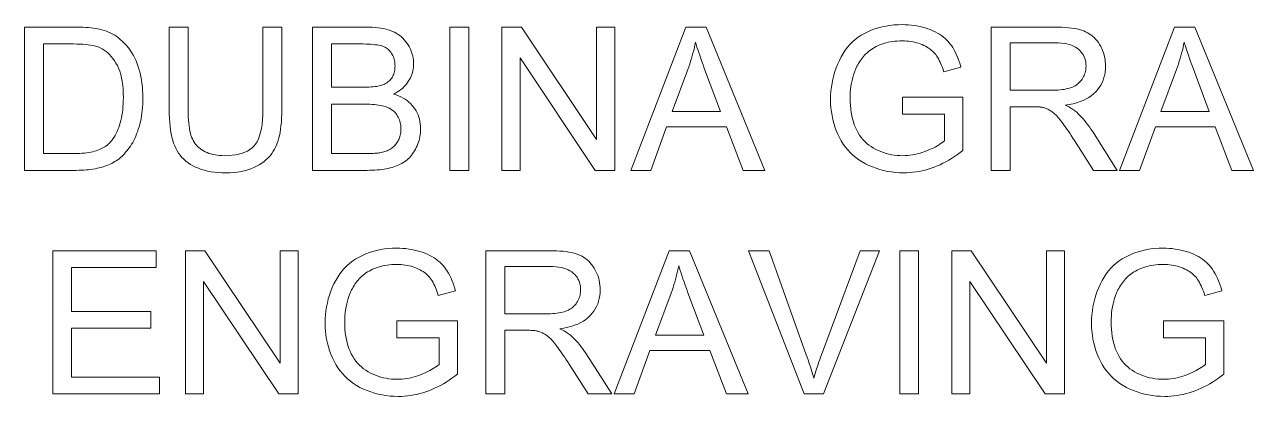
# Model space of a CAD drawing. Extents: x 0 to 594, y 0 to 575.
# Drawn here: x 231.26 to 257.02, y 84.37 to 92.15 of the extents above; entities that cross this region are included whole.
import ezdxf

# ---------------------------------------------------------------- set-up
doc = ezdxf.new("R2010")
doc.units = 0

msp = doc.modelspace()

# ---------------------------------------------------------------- linework, layer by layer
at = {"color": 7, "lineweight": 13}
for points in [[(231.261, 89.103), (231.261, 92.103), (232.294, 92.103), (232.362, 92.103), (232.427, 92.101), (232.489, 92.099), (232.547, 92.096), (232.602, 92.092), (232.654, 92.088), (232.703, 92.082), (232.748, 92.076), (232.79, 92.068), (232.828, 92.06), (232.879, 92.047), (232.928, 92.033), (232.976, 92.016), (233.022, 91.997), (233.067, 91.977), (233.11, 91.954), (233.152, 91.93), (233.192, 91.904), (233.231, 91.875), (233.268, 91.845), (233.314, 91.804), (233.358, 91.761), (233.4, 91.715), (233.439, 91.667), (233.476, 91.617), (233.51, 91.564), (233.542, 91.51), (233.571, 91.453), (233.598, 91.394), (233.623, 91.333), (233.645, 91.269), (233.665, 91.204), (233.683, 91.137), (233.698, 91.069), (233.711, 90.998), (233.722, 90.926), (233.73, 90.852), (233.736, 90.776), (233.74, 90.699), (233.741, 90.619), (233.74, 90.552), (233.738, 90.486), (233.734, 90.421), (233.728, 90.359), (233.721, 90.297), (233.712, 90.237), (233.702, 90.179), (233.69, 90.122), (233.676, 90.067), (233.661, 90.014), (233.645, 89.962), (233.627, 89.912), (233.609, 89.864), (233.59, 89.817), (233.57, 89.773), (233.549, 89.73), (233.527, 89.689), (233.504, 89.65), (233.481, 89.612), (233.456, 89.577), (233.431, 89.543), (233.405, 89.511), (233.379, 89.48), (233.353, 89.45), (233.326, 89.422), (233.298, 89.396), (233.27, 89.371), (233.242, 89.347), (233.213, 89.325), (233.183, 89.305), (233.153, 89.285), (233.121, 89.267), (233.089, 89.249), (233.055, 89.233), (233.019, 89.217), (232.983, 89.203), (232.945, 89.189), (232.906, 89.177), (232.866, 89.165), (232.825, 89.154), (232.782, 89.145), (232.739, 89.136), (232.694, 89.128), (232.647, 89.122), (232.6, 89.116), (232.551, 89.111), (232.501, 89.108), (232.449, 89.105), (232.397, 89.104), (232.343, 89.103)], [(236.256, 92.103), (236.653, 92.103), (236.653, 90.37), (236.652, 90.281), (236.649, 90.196), (236.644, 90.115), (236.636, 90.038), (236.627, 89.964), (236.616, 89.894), (236.603, 89.828), (236.587, 89.765), (236.57, 89.707), (236.55, 89.652), (236.528, 89.599), (236.503, 89.549), (236.474, 89.501), (236.442, 89.455), (236.407, 89.41), (236.368, 89.368), (236.327, 89.328), (236.281, 89.289), (236.233, 89.253), (236.181, 89.219), (236.126, 89.187), (236.068, 89.159), (236.006, 89.134), (235.941, 89.112), (235.872, 89.094), (235.801, 89.079), (235.726, 89.067), (235.647, 89.059), (235.565, 89.054), (235.48, 89.052), (235.397, 89.053), (235.318, 89.058), (235.241, 89.065), (235.168, 89.075), (235.097, 89.088), (235.03, 89.104), (234.965, 89.123), (234.904, 89.145), (234.846, 89.17), (234.791, 89.197), (234.738, 89.228), (234.689, 89.261), (234.644, 89.296), (234.601, 89.334), (234.561, 89.375), (234.524, 89.418), (234.49, 89.464), (234.46, 89.513), (234.432, 89.564), (234.408, 89.618), (234.386, 89.675), (234.367, 89.736), (234.349, 89.801), (234.335, 89.87), (234.322, 89.943), (234.312, 90.021), (234.304, 90.102), (234.298, 90.187), (234.294, 90.276), (234.293, 90.37), (234.293, 92.103), (234.69, 92.103), (234.69, 90.372), (234.691, 90.296), (234.693, 90.224), (234.697, 90.156), (234.702, 90.092), (234.708, 90.032), (234.716, 89.977), (234.726, 89.925), (234.737, 89.878), (234.749, 89.835), (234.763, 89.796), (234.779, 89.76), (234.796, 89.725), (234.816, 89.692), (234.838, 89.661), (234.862, 89.632), (234.888, 89.604), (234.916, 89.578), (234.946, 89.554), (234.978, 89.531), (235.013, 89.51), (235.049, 89.491), (235.087, 89.474), (235.126, 89.459), (235.167, 89.446), (235.209, 89.435), (235.253, 89.426), (235.299, 89.419), (235.346, 89.414), (235.395, 89.411), (235.445, 89.41), (235.53, 89.412), (235.611, 89.418), (235.686, 89.428), (235.755, 89.442), (235.82, 89.46), (235.88, 89.482), (235.935, 89.507), (235.985, 89.537), (236.03, 89.571), (236.07, 89.609), (236.105, 89.652), (236.137, 89.703), (236.165, 89.761), (236.189, 89.826), (236.209, 89.899), (236.226, 89.979), (236.239, 90.066), (236.248, 90.161), (236.254, 90.263), (236.256, 90.372)], [(237.297, 89.103), (237.297, 92.103), (238.423, 92.103), (238.49, 92.102), (238.555, 92.099), (238.617, 92.095), (238.676, 92.089), (238.733, 92.08), (238.786, 92.07), (238.838, 92.059), (238.886, 92.045), (238.932, 92.029), (238.974, 92.012), (239.015, 91.993), (239.054, 91.972), (239.091, 91.949), (239.126, 91.923), (239.16, 91.896), (239.191, 91.867), (239.221, 91.836), (239.249, 91.803), (239.275, 91.769), (239.3, 91.732), (239.322, 91.694), (239.342, 91.655), (239.36, 91.617), (239.375, 91.577), (239.388, 91.538), (239.399, 91.498), (239.407, 91.458), (239.413, 91.418), (239.416, 91.377), (239.417, 91.336), (239.416, 91.297), (239.413, 91.26), (239.408, 91.222), (239.401, 91.185), (239.391, 91.149), (239.38, 91.113), (239.366, 91.077), (239.351, 91.042), (239.333, 91.008), (239.313, 90.974), (239.291, 90.94), (239.267, 90.908), (239.241, 90.878), (239.213, 90.848), (239.182, 90.82), (239.15, 90.793), (239.115, 90.768), (239.078, 90.744), (239.039, 90.721), (238.998, 90.699), (239.051, 90.682), (239.102, 90.663), (239.15, 90.641), (239.196, 90.617), (239.239, 90.591), (239.279, 90.563), (239.317, 90.532), (239.353, 90.5), (239.386, 90.464), (239.416, 90.427), (239.444, 90.388), (239.469, 90.347), (239.491, 90.305), (239.51, 90.262), (239.526, 90.217), (239.539, 90.171), (239.55, 90.124), (239.557, 90.075), (239.561, 90.025), (239.563, 89.973), (239.562, 89.931), (239.559, 89.89), (239.555, 89.849), (239.549, 89.809), (239.54, 89.769), (239.531, 89.731), (239.519, 89.692), (239.506, 89.655), (239.491, 89.617), (239.474, 89.581), (239.456, 89.546), (239.436, 89.512), (239.417, 89.48), (239.396, 89.449), (239.374, 89.421), (239.352, 89.393), (239.329, 89.368), (239.304, 89.344), (239.28, 89.322), (239.254, 89.302), (239.227, 89.282), (239.199, 89.264), (239.169, 89.247), (239.138, 89.231), (239.106, 89.215), (239.073, 89.201), (239.038, 89.188), (239.002, 89.175), (238.964, 89.164), (238.925, 89.153), (238.885, 89.144), (238.843, 89.135), (238.799, 89.128), (238.753, 89.121), (238.706, 89.116), (238.656, 89.111), (238.605, 89.108), (238.552, 89.105), (238.498, 89.104), (238.441, 89.103)], [(240.177, 89.103), (240.177, 92.103), (240.574, 92.103), (240.574, 89.103)], [(241.269, 89.103), (241.269, 92.103), (241.677, 92.103), (243.252, 89.748), (243.252, 92.103), (243.633, 92.103), (243.633, 89.103), (243.226, 89.103), (241.65, 91.461), (241.65, 89.103)], [(243.971, 89.103), (245.123, 92.103), (245.55, 92.103), (246.778, 89.103), (246.326, 89.103), (245.976, 90.012), (244.722, 90.012), (244.392, 89.103)], [(249.664, 90.28), (249.664, 90.632), (250.935, 90.634), (250.935, 89.521), (250.876, 89.475), (250.817, 89.432), (250.757, 89.391), (250.697, 89.352), (250.637, 89.316), (250.577, 89.282), (250.516, 89.251), (250.455, 89.221), (250.393, 89.194), (250.331, 89.17), (250.268, 89.147), (250.206, 89.127), (250.143, 89.11), (250.079, 89.094), (250.016, 89.081), (249.952, 89.071), (249.887, 89.063), (249.823, 89.057), (249.758, 89.053), (249.692, 89.052), (249.605, 89.054), (249.519, 89.06), (249.434, 89.069), (249.352, 89.082), (249.271, 89.099), (249.191, 89.12), (249.113, 89.145), (249.037, 89.173), (248.962, 89.205), (248.889, 89.241), (248.819, 89.281), (248.752, 89.324), (248.688, 89.37), (248.629, 89.42), (248.572, 89.473), (248.519, 89.529), (248.47, 89.589), (248.425, 89.652), (248.382, 89.719), (248.344, 89.789), (248.309, 89.861), (248.277, 89.935), (248.25, 90.011), (248.226, 90.089), (248.206, 90.168), (248.189, 90.249), (248.176, 90.331), (248.167, 90.415), (248.161, 90.501), (248.16, 90.589), (248.161, 90.676), (248.167, 90.762), (248.176, 90.846), (248.189, 90.93), (248.205, 91.012), (248.226, 91.093), (248.249, 91.173), (248.277, 91.252), (248.308, 91.33), (248.343, 91.406), (248.381, 91.48), (248.422, 91.55), (248.467, 91.617), (248.515, 91.679), (248.566, 91.737), (248.62, 91.792), (248.678, 91.842), (248.739, 91.889), (248.803, 91.931), (248.87, 91.97), (248.94, 92.005), (249.011, 92.036), (249.085, 92.064), (249.161, 92.088), (249.24, 92.108), (249.32, 92.125), (249.402, 92.138), (249.487, 92.147), (249.573, 92.152), (249.662, 92.154), (249.726, 92.153), (249.789, 92.15), (249.851, 92.145), (249.912, 92.137), (249.971, 92.128), (250.03, 92.116), (250.087, 92.103), (250.142, 92.087), (250.197, 92.069), (250.25, 92.049), (250.301, 92.027), (250.351, 92.003), (250.398, 91.978), (250.442, 91.951), (250.485, 91.923), (250.525, 91.893), (250.562, 91.861), (250.598, 91.827), (250.631, 91.792), (250.662, 91.755), (250.691, 91.716), (250.719, 91.675), (250.746, 91.632), (250.77, 91.586), (250.794, 91.538), (250.816, 91.488), (250.836, 91.436), (250.856, 91.381), (250.873, 91.324), (250.889, 91.264), (250.531, 91.166), (250.518, 91.211), (250.503, 91.254), (250.488, 91.295), (250.472, 91.334), (250.456, 91.371), (250.439, 91.406), (250.421, 91.439), (250.402, 91.47), (250.383, 91.499), (250.364, 91.526), (250.343, 91.552), (250.32, 91.576), (250.296, 91.6), (250.27, 91.622), (250.242, 91.644), (250.212, 91.664), (250.181, 91.684), (250.148, 91.702), (250.113, 91.72), (250.077, 91.736), (250.039, 91.751), (250.001, 91.764), (249.962, 91.776), (249.922, 91.786), (249.881, 91.795), (249.839, 91.802), (249.796, 91.807), (249.753, 91.811), (249.709, 91.814), (249.664, 91.815), (249.61, 91.814), (249.558, 91.811), (249.507, 91.807), (249.458, 91.801), (249.41, 91.794), (249.364, 91.785), (249.319, 91.774), (249.275, 91.762), (249.233, 91.747), (249.193, 91.732), (249.154, 91.715), (249.117, 91.696), (249.081, 91.677), (249.047, 91.657), (249.014, 91.636), (248.982, 91.613), (248.953, 91.59), (248.925, 91.566), (248.898, 91.54), (248.873, 91.514), (248.849, 91.486), (248.826, 91.459), (248.805, 91.43), (248.784, 91.401), (248.765, 91.372), (248.746, 91.342), (248.729, 91.312), (248.713, 91.281), (248.698, 91.249), (248.683, 91.217), (248.662, 91.161), (248.642, 91.104), (248.625, 91.046), (248.61, 90.987), (248.598, 90.927), (248.587, 90.866), (248.579, 90.804), (248.573, 90.742), (248.57, 90.678), (248.569, 90.613), (248.57, 90.534), (248.574, 90.458), (248.581, 90.384), (248.591, 90.313), (248.603, 90.245), (248.619, 90.179), (248.637, 90.116), (248.657, 90.055), (248.681, 89.997), (248.707, 89.942), (248.736, 89.89), (248.767, 89.84), (248.801, 89.793), (248.838, 89.748), (248.877, 89.707), (248.918, 89.668), (248.962, 89.632), (249.009, 89.599), (249.058, 89.569), (249.109, 89.541), (249.162, 89.516), (249.216, 89.494), (249.27, 89.474), (249.326, 89.457), (249.381, 89.443), (249.438, 89.431), (249.495, 89.422), (249.552, 89.415), (249.611, 89.411), (249.67, 89.41), (249.721, 89.411), (249.772, 89.414), (249.823, 89.419), (249.874, 89.426), (249.925, 89.435), (249.975, 89.446), (250.025, 89.459), (250.075, 89.474), (250.124, 89.49), (250.173, 89.509), (250.221, 89.529), (250.267, 89.55), (250.31, 89.57), (250.351, 89.591), (250.389, 89.612), (250.425, 89.633), (250.459, 89.655), (250.49, 89.677), (250.519, 89.699), (250.546, 89.721), (250.546, 90.28)], [(251.526, 89.103), (251.526, 92.103), (252.856, 92.103), (252.934, 92.102), (253.009, 92.1), (253.079, 92.096), (253.146, 92.09), (253.209, 92.083), (253.268, 92.074), (253.323, 92.064), (253.375, 92.051), (253.422, 92.038), (253.466, 92.022), (253.507, 92.005), (253.546, 91.985), (253.584, 91.963), (253.619, 91.938), (253.654, 91.911), (253.686, 91.881), (253.717, 91.848), (253.746, 91.814), (253.774, 91.777), (253.799, 91.737), (253.823, 91.695), (253.844, 91.653), (253.863, 91.61), (253.879, 91.566), (253.893, 91.521), (253.904, 91.476), (253.913, 91.429), (253.919, 91.382), (253.923, 91.334), (253.924, 91.285), (253.922, 91.222), (253.916, 91.161), (253.906, 91.102), (253.891, 91.045), (253.873, 90.99), (253.85, 90.938), (253.823, 90.887), (253.792, 90.838), (253.757, 90.791), (253.718, 90.746), (253.674, 90.704), (253.626, 90.665), (253.573, 90.629), (253.516, 90.597), (253.455, 90.567), (253.389, 90.541), (253.318, 90.518), (253.243, 90.498), (253.163, 90.482), (253.079, 90.468), (253.11, 90.453), (253.139, 90.438), (253.167, 90.423), (253.193, 90.408), (253.218, 90.393), (253.241, 90.378), (253.263, 90.363), (253.283, 90.348), (253.301, 90.333), (253.319, 90.319), (253.353, 90.286), (253.387, 90.252), (253.421, 90.216), (253.455, 90.178), (253.488, 90.139), (253.521, 90.098), (253.553, 90.056), (253.585, 90.012), (253.617, 89.967), (253.648, 89.92), (254.17, 89.103), (253.671, 89.103), (253.274, 89.727), (253.239, 89.78), (253.206, 89.83), (253.175, 89.878), (253.144, 89.923), (253.115, 89.966), (253.087, 90.006), (253.06, 90.043), (253.035, 90.078), (253.01, 90.111), (252.987, 90.141), (252.965, 90.168), (252.943, 90.195), (252.922, 90.219), (252.901, 90.241), (252.88, 90.262), (252.86, 90.282), (252.841, 90.299), (252.822, 90.315), (252.803, 90.329), (252.785, 90.341), (252.768, 90.352), (252.75, 90.363), (252.732, 90.372), (252.714, 90.381), (252.696, 90.39), (252.678, 90.397), (252.659, 90.404), (252.641, 90.411), (252.623, 90.416), (252.604, 90.421), (252.59, 90.424), (252.574, 90.426), (252.556, 90.428), (252.537, 90.43), (252.515, 90.432), (252.492, 90.433), (252.468, 90.434), (252.441, 90.435), (252.413, 90.435), (252.383, 90.435), (251.923, 90.435), (251.923, 89.103)], [(254.217, 89.103), (255.369, 92.103), (255.797, 92.103), (257.025, 89.103), (256.572, 89.103), (256.222, 90.012), (254.968, 90.012), (254.638, 89.103)], [(231.658, 89.457), (232.298, 89.457), (232.356, 89.458), (232.412, 89.459), (232.465, 89.462), (232.515, 89.466), (232.563, 89.471), (232.608, 89.477), (232.651, 89.484), (232.691, 89.493), (232.729, 89.502), (232.764, 89.512), (232.797, 89.524), (232.828, 89.536), (232.859, 89.55), (232.888, 89.564), (232.915, 89.579), (232.942, 89.595), (232.966, 89.612), (232.99, 89.63), (233.012, 89.648), (233.033, 89.668), (233.06, 89.697), (233.087, 89.728), (233.112, 89.761), (233.136, 89.796), (233.158, 89.833), (233.18, 89.872), (233.2, 89.913), (233.219, 89.956), (233.236, 90.001), (233.253, 90.048), (233.268, 90.096), (233.281, 90.147), (233.293, 90.2), (233.303, 90.254), (233.312, 90.311), (233.319, 90.37), (233.324, 90.431), (233.328, 90.494), (233.331, 90.559), (233.332, 90.626), (233.33, 90.718), (233.325, 90.805), (233.318, 90.888), (233.307, 90.967), (233.293, 91.042), (233.276, 91.112), (233.256, 91.178), (233.233, 91.239), (233.206, 91.296), (233.177, 91.349), (233.145, 91.398), (233.113, 91.443), (233.078, 91.486), (233.043, 91.525), (233.006, 91.56), (232.968, 91.592), (232.928, 91.621), (232.887, 91.647), (232.845, 91.669), (232.801, 91.688), (232.768, 91.699), (232.73, 91.71), (232.688, 91.719), (232.643, 91.727), (232.593, 91.734), (232.54, 91.739), (232.483, 91.744), (232.422, 91.747), (232.357, 91.748), (232.288, 91.749), (231.658, 91.749)], [(237.694, 90.843), (238.343, 90.843), (238.394, 90.843), (238.443, 90.844), (238.488, 90.846), (238.53, 90.848), (238.57, 90.851), (238.606, 90.855), (238.639, 90.86), (238.67, 90.865), (238.697, 90.871), (238.722, 90.877), (238.751, 90.887), (238.779, 90.898), (238.806, 90.91), (238.831, 90.923), (238.854, 90.937), (238.877, 90.953), (238.897, 90.969), (238.916, 90.987), (238.934, 91.006), (238.95, 91.027), (238.964, 91.048), (238.977, 91.071), (238.989, 91.094), (238.999, 91.119), (239.007, 91.144), (239.014, 91.171), (239.02, 91.199), (239.024, 91.228), (239.026, 91.258), (239.027, 91.289), (239.026, 91.318), (239.024, 91.347), (239.02, 91.375), (239.015, 91.402), (239.009, 91.429), (239.001, 91.455), (238.992, 91.48), (238.981, 91.505), (238.969, 91.529), (238.955, 91.552), (238.94, 91.574), (238.924, 91.594), (238.906, 91.613), (238.888, 91.631), (238.868, 91.647), (238.847, 91.662), (238.825, 91.676), (238.801, 91.688), (238.776, 91.698), (238.75, 91.707), (238.722, 91.715), (238.69, 91.722), (238.653, 91.729), (238.613, 91.734), (238.57, 91.739), (238.522, 91.742), (238.471, 91.745), (238.416, 91.747), (238.357, 91.749), (238.294, 91.749), (237.694, 91.749)], [(244.836, 90.335), (245.853, 90.335), (245.54, 91.166), (245.512, 91.24), (245.486, 91.312), (245.461, 91.381), (245.437, 91.447), (245.415, 91.511), (245.395, 91.572), (245.376, 91.63), (245.358, 91.685), (245.342, 91.738), (245.327, 91.788), (245.315, 91.73), (245.303, 91.673), (245.289, 91.615), (245.274, 91.558), (245.258, 91.5), (245.242, 91.443), (245.224, 91.386), (245.206, 91.329), (245.186, 91.272), (245.166, 91.215)], [(251.923, 90.779), (252.776, 90.779), (252.829, 90.78), (252.88, 90.781), (252.929, 90.784), (252.975, 90.788), (253.019, 90.793), (253.06, 90.799), (253.099, 90.807), (253.136, 90.815), (253.17, 90.825), (253.202, 90.835), (253.232, 90.847), (253.26, 90.861), (253.287, 90.875), (253.313, 90.891), (253.337, 90.909), (253.36, 90.927), (253.381, 90.947), (253.4, 90.969), (253.418, 90.991), (253.435, 91.015), (253.45, 91.04), (253.464, 91.066), (253.476, 91.092), (253.486, 91.118), (253.495, 91.145), (253.502, 91.172), (253.508, 91.199), (253.512, 91.227), (253.514, 91.256), (253.515, 91.285), (253.513, 91.326), (253.509, 91.367), (253.501, 91.405), (253.49, 91.443), (253.476, 91.478), (253.459, 91.513), (253.439, 91.545), (253.416, 91.577), (253.39, 91.606), (253.361, 91.635), (253.328, 91.661), (253.292, 91.684), (253.252, 91.704), (253.208, 91.722), (253.161, 91.737), (253.111, 91.75), (253.056, 91.759), (252.999, 91.766), (252.937, 91.77), (252.872, 91.772), (251.923, 91.772)], [(255.083, 90.335), (256.1, 90.335), (255.786, 91.166), (255.759, 91.24), (255.732, 91.312), (255.707, 91.381), (255.684, 91.447), (255.662, 91.511), (255.641, 91.572), (255.622, 91.63), (255.604, 91.685), (255.588, 91.738), (255.574, 91.788), (255.562, 91.73), (255.549, 91.673), (255.535, 91.615), (255.52, 91.558), (255.505, 91.5), (255.488, 91.443), (255.47, 91.386), (255.452, 91.329), (255.432, 91.272), (255.412, 91.215)], [(237.694, 89.457), (238.441, 89.457), (238.479, 89.457), (238.514, 89.458), (238.546, 89.458), (238.577, 89.459), (238.605, 89.461), (238.631, 89.462), (238.654, 89.464), (238.676, 89.466), (238.695, 89.469), (238.711, 89.471), (238.738, 89.477), (238.764, 89.483), (238.79, 89.489), (238.814, 89.496), (238.837, 89.504), (238.86, 89.513), (238.881, 89.522), (238.902, 89.532), (238.922, 89.542), (238.941, 89.553), (238.959, 89.565), (238.976, 89.578), (238.993, 89.592), (239.009, 89.608), (239.025, 89.624), (239.039, 89.641), (239.054, 89.659), (239.067, 89.678), (239.08, 89.699), (239.092, 89.72), (239.103, 89.742), (239.113, 89.765), (239.122, 89.789), (239.13, 89.813), (239.137, 89.838), (239.142, 89.864), (239.146, 89.89), (239.149, 89.917), (239.151, 89.945), (239.151, 89.973), (239.151, 90.006), (239.148, 90.038), (239.144, 90.07), (239.138, 90.1), (239.13, 90.13), (239.12, 90.158), (239.109, 90.186), (239.096, 90.213), (239.082, 90.239), (239.065, 90.264), (239.048, 90.288), (239.028, 90.311), (239.008, 90.332), (238.986, 90.352), (238.963, 90.37), (238.938, 90.386), (238.913, 90.402), (238.885, 90.415), (238.857, 90.428), (238.827, 90.438), (238.795, 90.448), (238.761, 90.456), (238.724, 90.464), (238.684, 90.47), (238.641, 90.476), (238.596, 90.481), (238.548, 90.484), (238.497, 90.487), (238.444, 90.488), (238.388, 90.489), (237.694, 90.489)], [(231.85, 84.421), (231.85, 87.421), (234.019, 87.421), (234.019, 87.067), (232.247, 87.067), (232.247, 86.148), (233.907, 86.148), (233.907, 85.796), (232.247, 85.796), (232.247, 84.775), (234.089, 84.775), (234.089, 84.421)], [(234.633, 84.421), (234.633, 87.421), (235.04, 87.421), (236.616, 85.066), (236.616, 87.421), (236.997, 87.421), (236.997, 84.421), (236.589, 84.421), (235.014, 86.778), (235.014, 84.421)], [(239.068, 85.598), (239.068, 85.95), (240.338, 85.952), (240.338, 84.838), (240.28, 84.793), (240.221, 84.75), (240.161, 84.709), (240.101, 84.67), (240.041, 84.634), (239.981, 84.6), (239.92, 84.569), (239.858, 84.539), (239.797, 84.512), (239.735, 84.488), (239.672, 84.465), (239.61, 84.445), (239.547, 84.427), (239.483, 84.412), (239.42, 84.399), (239.355, 84.389), (239.291, 84.38), (239.226, 84.375), (239.161, 84.371), (239.096, 84.37), (239.009, 84.372), (238.923, 84.377), (238.838, 84.387), (238.755, 84.4), (238.674, 84.417), (238.595, 84.438), (238.517, 84.463), (238.441, 84.491), (238.366, 84.523), (238.293, 84.559), (238.223, 84.599), (238.156, 84.642), (238.092, 84.688), (238.032, 84.738), (237.976, 84.791), (237.923, 84.847), (237.874, 84.907), (237.828, 84.97), (237.786, 85.037), (237.748, 85.107), (237.713, 85.179), (237.681, 85.253), (237.654, 85.329), (237.63, 85.406), (237.609, 85.486), (237.593, 85.566), (237.58, 85.649), (237.571, 85.733), (237.565, 85.819), (237.563, 85.907), (237.565, 85.994), (237.571, 86.08), (237.58, 86.164), (237.593, 86.248), (237.609, 86.33), (237.629, 86.411), (237.653, 86.491), (237.681, 86.57), (237.712, 86.648), (237.747, 86.724), (237.785, 86.798), (237.826, 86.868), (237.871, 86.934), (237.919, 86.997), (237.97, 87.055), (238.024, 87.109), (238.082, 87.16), (238.142, 87.206), (238.206, 87.249), (238.274, 87.288), (238.343, 87.323), (238.415, 87.354), (238.489, 87.382), (238.565, 87.406), (238.643, 87.426), (238.724, 87.443), (238.806, 87.456), (238.89, 87.465), (238.977, 87.47), (239.065, 87.472), (239.13, 87.471), (239.193, 87.468), (239.255, 87.463), (239.316, 87.455), (239.375, 87.446), (239.433, 87.434), (239.49, 87.421), (239.546, 87.405), (239.601, 87.387), (239.654, 87.367), (239.705, 87.345), (239.754, 87.321), (239.801, 87.296), (239.846, 87.269), (239.888, 87.241), (239.928, 87.21), (239.966, 87.179), (240.002, 87.145), (240.035, 87.11), (240.066, 87.073), (240.095, 87.034), (240.123, 86.993), (240.149, 86.95), (240.174, 86.904), (240.198, 86.856), (240.22, 86.806), (240.24, 86.753), (240.259, 86.699), (240.277, 86.641), (240.293, 86.582), (239.935, 86.484), (239.921, 86.529), (239.907, 86.572), (239.892, 86.612), (239.876, 86.651), (239.859, 86.688), (239.842, 86.723), (239.825, 86.756), (239.806, 86.788), (239.787, 86.817), (239.767, 86.844), (239.746, 86.87), (239.724, 86.894), (239.699, 86.918), (239.673, 86.94), (239.646, 86.962), (239.616, 86.982), (239.585, 87.002), (239.552, 87.02), (239.517, 87.037), (239.481, 87.054), (239.443, 87.069), (239.405, 87.082), (239.365, 87.094), (239.325, 87.104), (239.284, 87.113), (239.243, 87.12), (239.2, 87.125), (239.157, 87.129), (239.113, 87.132), (239.068, 87.132), (239.014, 87.132), (238.962, 87.129), (238.911, 87.125), (238.862, 87.119), (238.814, 87.112), (238.767, 87.103), (238.723, 87.092), (238.679, 87.079), (238.637, 87.065), (238.597, 87.05), (238.558, 87.032), (238.521, 87.014), (238.485, 86.995), (238.45, 86.975), (238.418, 86.954), (238.386, 86.931), (238.357, 86.908), (238.328, 86.884), (238.302, 86.858), (238.277, 86.832), (238.253, 86.804), (238.23, 86.777), (238.208, 86.748), (238.188, 86.719), (238.168, 86.69), (238.15, 86.66), (238.133, 86.63), (238.116, 86.599), (238.101, 86.567), (238.087, 86.535), (238.066, 86.479), (238.046, 86.422), (238.029, 86.364), (238.014, 86.305), (238.001, 86.245), (237.991, 86.184), (237.983, 86.122), (237.977, 86.059), (237.974, 85.996), (237.973, 85.931), (237.974, 85.852), (237.978, 85.776), (237.985, 85.702), (237.995, 85.631), (238.007, 85.563), (238.022, 85.497), (238.04, 85.434), (238.061, 85.373), (238.085, 85.315), (238.111, 85.26), (238.14, 85.207), (238.171, 85.158), (238.205, 85.11), (238.241, 85.066), (238.28, 85.025), (238.322, 84.986), (238.366, 84.95), (238.412, 84.917), (238.461, 84.887), (238.513, 84.859), (238.566, 84.834), (238.62, 84.812), (238.674, 84.792), (238.729, 84.775), (238.785, 84.761), (238.842, 84.749), (238.899, 84.74), (238.956, 84.733), (239.015, 84.729), (239.074, 84.728), (239.125, 84.729), (239.176, 84.732), (239.227, 84.737), (239.278, 84.744), (239.328, 84.753), (239.379, 84.764), (239.429, 84.777), (239.478, 84.791), (239.528, 84.808), (239.577, 84.827), (239.625, 84.847), (239.671, 84.867), (239.714, 84.888), (239.755, 84.909), (239.793, 84.93), (239.829, 84.951), (239.863, 84.973), (239.894, 84.995), (239.923, 85.017), (239.95, 85.039), (239.95, 85.598)], [(240.93, 84.421), (240.93, 87.421), (242.26, 87.421), (242.338, 87.42), (242.413, 87.418), (242.483, 87.414), (242.55, 87.408), (242.613, 87.401), (242.672, 87.392), (242.727, 87.381), (242.779, 87.369), (242.826, 87.356), (242.87, 87.34), (242.911, 87.323), (242.95, 87.303), (242.987, 87.281), (243.023, 87.256), (243.057, 87.228), (243.09, 87.199), (243.121, 87.166), (243.15, 87.132), (243.177, 87.094), (243.203, 87.055), (243.227, 87.013), (243.248, 86.971), (243.267, 86.928), (243.283, 86.884), (243.297, 86.839), (243.308, 86.794), (243.317, 86.747), (243.323, 86.7), (243.327, 86.652), (243.328, 86.602), (243.326, 86.54), (243.32, 86.479), (243.31, 86.42), (243.295, 86.363), (243.276, 86.308), (243.254, 86.255), (243.227, 86.205), (243.196, 86.156), (243.161, 86.109), (243.121, 86.064), (243.078, 86.022), (243.03, 85.983), (242.977, 85.947), (242.92, 85.915), (242.858, 85.885), (242.792, 85.859), (242.722, 85.836), (242.647, 85.816), (242.567, 85.799), (242.483, 85.786), (242.514, 85.771), (242.543, 85.756), (242.571, 85.741), (242.597, 85.726), (242.622, 85.711), (242.645, 85.696), (242.666, 85.681), (242.687, 85.666), (242.705, 85.651), (242.722, 85.637), (242.757, 85.604), (242.791, 85.57), (242.825, 85.534), (242.859, 85.496), (242.892, 85.457), (242.924, 85.416), (242.957, 85.374), (242.989, 85.33), (243.021, 85.285), (243.052, 85.238), (243.574, 84.421), (243.074, 84.421), (242.677, 85.045), (242.643, 85.098), (242.61, 85.148), (242.579, 85.196), (242.548, 85.241), (242.519, 85.284), (242.491, 85.324), (242.464, 85.361), (242.438, 85.396), (242.414, 85.429), (242.391, 85.459), (242.369, 85.486), (242.347, 85.512), (242.325, 85.537), (242.305, 85.559), (242.284, 85.58), (242.264, 85.599), (242.245, 85.617), (242.226, 85.633), (242.207, 85.647), (242.189, 85.659), (242.171, 85.67), (242.154, 85.681), (242.136, 85.69), (242.118, 85.699), (242.1, 85.708), (242.081, 85.715), (242.063, 85.722), (242.045, 85.728), (242.027, 85.734), (242.008, 85.739), (241.994, 85.742), (241.978, 85.744), (241.96, 85.746), (241.94, 85.748), (241.919, 85.75), (241.896, 85.751), (241.872, 85.752), (241.845, 85.753), (241.817, 85.753), (241.787, 85.753), (241.327, 85.753), (241.327, 84.421)], [(243.621, 84.421), (244.773, 87.421), (245.201, 87.421), (246.428, 84.421), (245.976, 84.421), (245.626, 85.33), (244.372, 85.33), (244.042, 84.421)], [(247.603, 84.421), (246.441, 87.421), (246.87, 87.421), (247.65, 85.242), (247.669, 85.19), (247.686, 85.138), (247.704, 85.087), (247.72, 85.037), (247.737, 84.988), (247.752, 84.939), (247.767, 84.891), (247.781, 84.843), (247.795, 84.797), (247.808, 84.75), (247.822, 84.8), (247.836, 84.849), (247.851, 84.898), (247.867, 84.947), (247.883, 84.996), (247.899, 85.045), (247.916, 85.094), (247.933, 85.143), (247.951, 85.192), (247.969, 85.242), (248.78, 87.421), (249.185, 87.421), (248.01, 84.421)], [(249.608, 84.421), (249.608, 87.421), (250.005, 87.421), (250.005, 84.421)], [(250.701, 84.421), (250.701, 87.421), (251.108, 87.421), (252.684, 85.066), (252.684, 87.421), (253.065, 87.421), (253.065, 84.421), (252.658, 84.421), (251.082, 86.778), (251.082, 84.421)], [(255.136, 85.598), (255.136, 85.95), (256.407, 85.952), (256.407, 84.838), (256.348, 84.793), (256.289, 84.75), (256.229, 84.709), (256.169, 84.67), (256.109, 84.634), (256.049, 84.6), (255.988, 84.569), (255.927, 84.539), (255.865, 84.512), (255.803, 84.488), (255.74, 84.465), (255.678, 84.445), (255.615, 84.427), (255.551, 84.412), (255.488, 84.399), (255.424, 84.389), (255.359, 84.38), (255.295, 84.375), (255.23, 84.371), (255.164, 84.37), (255.077, 84.372), (254.991, 84.377), (254.906, 84.387), (254.824, 84.4), (254.743, 84.417), (254.663, 84.438), (254.585, 84.463), (254.509, 84.491), (254.434, 84.523), (254.361, 84.559), (254.291, 84.599), (254.224, 84.642), (254.16, 84.688), (254.101, 84.738), (254.044, 84.791), (253.991, 84.847), (253.942, 84.907), (253.897, 84.97), (253.854, 85.037), (253.816, 85.107), (253.781, 85.179), (253.75, 85.253), (253.722, 85.329), (253.698, 85.406), (253.678, 85.486), (253.661, 85.566), (253.648, 85.649), (253.639, 85.733), (253.633, 85.819), (253.632, 85.907), (253.633, 85.994), (253.639, 86.08), (253.648, 86.164), (253.661, 86.248), (253.677, 86.33), (253.698, 86.411), (253.721, 86.491), (253.749, 86.57), (253.78, 86.648), (253.815, 86.724), (253.853, 86.798), (253.894, 86.868), (253.939, 86.934), (253.987, 86.997), (254.038, 87.055), (254.092, 87.109), (254.15, 87.16), (254.211, 87.206), (254.275, 87.249), (254.342, 87.288), (254.412, 87.323), (254.483, 87.354), (254.557, 87.382), (254.633, 87.406), (254.712, 87.426), (254.792, 87.443), (254.874, 87.456), (254.959, 87.465), (255.045, 87.47), (255.134, 87.472), (255.198, 87.471), (255.261, 87.468), (255.323, 87.463), (255.384, 87.455), (255.443, 87.446), (255.502, 87.434), (255.559, 87.421), (255.614, 87.405), (255.669, 87.387), (255.722, 87.367), (255.773, 87.345), (255.823, 87.321), (255.87, 87.296), (255.914, 87.269), (255.957, 87.241), (255.997, 87.21), (256.035, 87.179), (256.07, 87.145), (256.103, 87.11), (256.134, 87.073), (256.164, 87.034), (256.191, 86.993), (256.218, 86.95), (256.242, 86.904), (256.266, 86.856), (256.288, 86.806), (256.308, 86.753), (256.328, 86.699), (256.345, 86.641), (256.362, 86.582), (256.003, 86.484), (255.99, 86.529), (255.975, 86.572), (255.96, 86.612), (255.944, 86.651), (255.928, 86.688), (255.911, 86.723), (255.893, 86.756), (255.874, 86.788), (255.855, 86.817), (255.836, 86.844), (255.815, 86.87), (255.792, 86.894), (255.768, 86.918), (255.742, 86.94), (255.714, 86.962), (255.684, 86.982), (255.653, 87.002), (255.62, 87.02), (255.585, 87.037), (255.549, 87.054), (255.511, 87.069), (255.473, 87.082), (255.434, 87.094), (255.394, 87.104), (255.353, 87.113), (255.311, 87.12), (255.268, 87.125), (255.225, 87.129), (255.181, 87.132), (255.136, 87.132), (255.082, 87.132), (255.03, 87.129), (254.979, 87.125), (254.93, 87.119), (254.882, 87.112), (254.836, 87.103), (254.791, 87.092), (254.747, 87.079), (254.706, 87.065), (254.665, 87.05), (254.626, 87.032), (254.589, 87.014), (254.553, 86.995), (254.519, 86.975), (254.486, 86.954), (254.454, 86.931), (254.425, 86.908), (254.397, 86.884), (254.37, 86.858), (254.345, 86.832), (254.321, 86.804), (254.298, 86.777), (254.277, 86.748), (254.256, 86.719), (254.237, 86.69), (254.218, 86.66), (254.201, 86.63), (254.185, 86.599), (254.17, 86.567), (254.156, 86.535), (254.134, 86.479), (254.114, 86.422), (254.097, 86.364), (254.082, 86.305), (254.07, 86.245), (254.059, 86.184), (254.051, 86.122), (254.046, 86.059), (254.042, 85.996), (254.041, 85.931), (254.042, 85.852), (254.046, 85.776), (254.053, 85.702), (254.063, 85.631), (254.075, 85.563), (254.091, 85.497), (254.109, 85.434), (254.129, 85.373), (254.153, 85.315), (254.179, 85.26), (254.208, 85.207), (254.239, 85.158), (254.273, 85.11), (254.31, 85.066), (254.349, 85.025), (254.39, 84.986), (254.434, 84.95), (254.481, 84.917), (254.53, 84.887), (254.581, 84.859), (254.634, 84.834), (254.688, 84.812), (254.743, 84.792), (254.798, 84.775), (254.853, 84.761), (254.91, 84.749), (254.967, 84.74), (255.025, 84.733), (255.083, 84.729), (255.142, 84.728), (255.193, 84.729), (255.245, 84.732), (255.295, 84.737), (255.346, 84.744), (255.397, 84.753), (255.447, 84.764), (255.497, 84.777), (255.547, 84.791), (255.596, 84.808), (255.645, 84.827), (255.693, 84.847), (255.739, 84.867), (255.782, 84.888), (255.823, 84.909), (255.861, 84.93), (255.897, 84.951), (255.931, 84.973), (255.962, 84.995), (255.991, 85.017), (256.018, 85.039), (256.018, 85.598)], [(241.327, 86.097), (242.18, 86.097), (242.233, 86.098), (242.284, 86.099), (242.333, 86.102), (242.379, 86.106), (242.423, 86.111), (242.464, 86.117), (242.503, 86.125), (242.54, 86.133), (242.574, 86.143), (242.606, 86.153), (242.636, 86.165), (242.664, 86.178), (242.691, 86.193), (242.717, 86.209), (242.741, 86.226), (242.763, 86.245), (242.785, 86.265), (242.804, 86.287), (242.822, 86.309), (242.839, 86.333), (242.854, 86.358), (242.868, 86.384), (242.88, 86.41), (242.89, 86.436), (242.899, 86.463), (242.906, 86.49), (242.912, 86.517), (242.916, 86.545), (242.918, 86.574), (242.919, 86.602), (242.917, 86.644), (242.913, 86.685), (242.905, 86.723), (242.894, 86.761), (242.88, 86.796), (242.863, 86.831), (242.843, 86.863), (242.82, 86.895), (242.794, 86.924), (242.764, 86.952), (242.732, 86.978), (242.695, 87.002), (242.656, 87.022), (242.612, 87.04), (242.565, 87.055), (242.514, 87.068), (242.46, 87.077), (242.403, 87.084), (242.341, 87.088), (242.276, 87.089), (241.327, 87.089)], [(244.486, 85.653), (245.503, 85.653), (245.19, 86.484), (245.162, 86.558), (245.136, 86.63), (245.111, 86.699), (245.088, 86.765), (245.065, 86.829), (245.045, 86.889), (245.026, 86.948), (245.008, 87.003), (244.992, 87.056), (244.977, 87.106), (244.966, 87.048), (244.953, 86.991), (244.939, 86.933), (244.924, 86.876), (244.908, 86.818), (244.892, 86.761), (244.874, 86.704), (244.856, 86.647), (244.836, 86.59), (244.816, 86.533)]]:
    msp.add_lwpolyline(points, close=True, dxfattribs=at)

doc.saveas('drawing.dxf')
